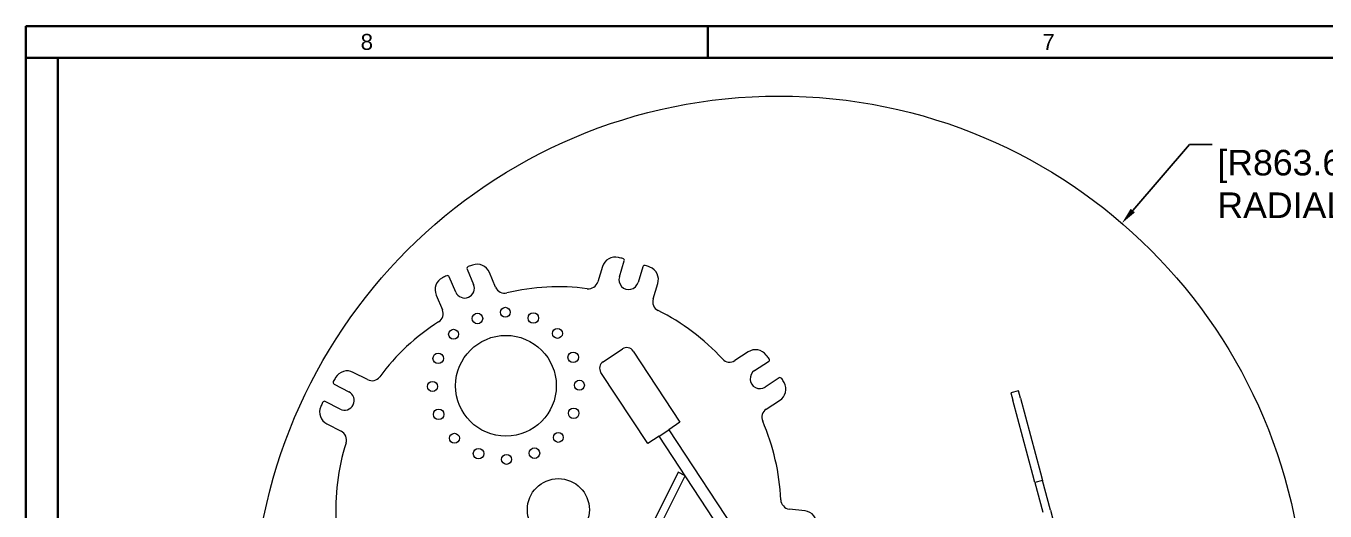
# Model space of a CAD drawing. Header units: inches. Extents: x 14 to 368, y 5 to 236.
# Drawn here: x 13.7 to 97.8, y 205.2 to 236.5 of the extents above; entities that cross this region are included whole.
import ezdxf

# ---------------------------------------------------------------- set-up
doc = ezdxf.new("R2010")
doc.units = ezdxf.units.IN
doc.header["$LTSCALE"] = 11
doc.header["$MEASUREMENT"] = 0
doc.layers.get('0').update_dxf_attribs({"lineweight": 25})
for name, color, linetype, lineweight in [('Border', 7, 'Continuous', 35), ('Dimension (ANSI)', 7, 'Continuous', 25), ('Visible', 7, 'Continuous', 18)]:
    doc.layers.add(name, color=color, linetype=linetype, lineweight=lineweight)
doc.styles.add('MEMCOR Medium', font='arial.ttf')
doc.styles.add('Standard A-B-C', font='arial.ttf')
doc.dimstyles.new('Default (ANSI)', dxfattribs={"dimscale": 11, "dimtxt": 0.15, "dimasz": 0.098425, "dimexe": 0.125, "dimexo": 0.0625, "dimgap": 0.031496, "dimtad": 0, "dimtih": 1, "dimtoh": 1, "dimdec": 4, "dimrnd": 1e-08, "dimzin": 3, "dimdsep": 46, "dimlunit": 5, "dimtxsty": 'MEMCOR Medium', "dimcen": 0.09, "dimdle": 0.393701, "dimclrd": 256, "dimclre": 256, "dimclrt": 256, "dimadec": 0, "dimazin": 1, "dimtfac": 0.8, "dimtofl": 0, "dimtmove": 0, "dimatfit": 3, "dimfxl": 1, "dimfrac": 1, "dimtolj": 1, "dimtzin": 4, "dimlwd": -1, "dimlwe": -1, "dimarcsym": 0})

# ---------------------------------------------------------------- blocks, each defined once
blk = doc.blocks.new('Borders 22x34_D')
at = {"layer": 'Border'}
for p, q in [((33.5, 21.5), (1.25, 21.5)), ((1.25, 21.5), (1.25, 0.5)), ((5.2578, 21.5), (5.2578, 21.3125)), ((33.3125, 21.3125), (1.25, 21.3125)), ((1.4375, 0.5), (1.4375, 21.3125))]:
    blk.add_line(p, q, dxfattribs=at)
at = {"layer": 'Border', "char_height": 0.094, "attachment_point": 5, "style": 'Standard A-B-C'}
for s, insert in [('\\fArial|b0|i0;{\\H0.0940;8}', (3.2539, 21.4062)), ('\\fArial|b0|i0;{\\H0.0940;7}', (7.2617, 21.4069))]:
    blk.add_mtext(s, dxfattribs=dict(at, insert=insert))
blk = doc.blocks.new('*D25')
at = {"layer": 'Defpoints', "color": 0, "transparency": 16777216}
for p in [(84.618, 223.76), (62.451, 197.98)]:
    blk.add_point(p, dxfattribs=at)
at = {"layer": 'Dimension (ANSI)', "transparency": 16777216}
for p, q in [((88.993, 228.847), (85.324, 224.58)), ((90.448, 228.847), (88.993, 228.847))]:
    blk.add_line(p, q, dxfattribs=at)
blk.add_solid([(85.187, 224.698), (85.461, 224.463), (84.618, 223.76)], dxfattribs=at)
at = {"layer": 'Dimension (ANSI)', "transparency": 16777216, "char_height": 1.65, "attachment_point": 1, "style": 'MEMCOR Medium'}
for s, insert in [('\\A1; \\fArial|b0|i0;R34 in', (105.003, 230.88)), ('\\A1;[R863.6 mm]{\\P\\fArial|b0|i0;RADIAL CLEARANCE REQUIRED}', (90.795, 228.501))]:
    blk.add_mtext(s, dxfattribs=dict(at, insert=insert))

msp = doc.modelspace()

# ---------------------------------------------------------------- linework, layer by layer
at = {"layer": 'Visible'}
for p, q in [((51.031451, 220.958803), (50.730334, 219.975977)), ((52.125226, 220.295838), (52.441035, 221.326619)), ((53.64576, 220.957516), (53.329951, 219.926736)), ((41.53861, 219.315783), (41.117961, 220.308404)), ((42.278088, 220.800038), (42.698738, 219.807417)), ((44.119217, 219.63343), (43.718138, 220.579872)), ((54.306265, 218.880388), (54.607382, 219.863214)), ((40.274585, 219.120578), (40.675664, 218.174135)), ((51.070149, 214.818416), (52.322453, 215.644088)), ((53.015112, 215.501878), (56.042577, 210.910096)), ((60.453276, 215.452584), (59.590859, 214.89325)), ((60.865011, 214.241659), (61.769508, 214.828285)), ((35.83144, 213.662186), (34.915834, 214.129394)), ((53.955403, 209.533976), (50.927939, 214.125757)), ((62.455127, 213.771153), (61.55063, 213.184528)), ((33.671172, 213.372405), (34.631453, 212.8824)), ((77.924644, 212.948617), (77.441681, 212.819207)), ((77.441681, 212.819207), (77.571091, 212.336244)), ((78.054054, 212.465654), (77.924644, 212.948617)), ((34.05876, 211.760071), (33.098479, 212.250075)), ((61.625951, 211.755416), (62.488368, 212.31475)), ((78.865186, 207.506615), (77.571091, 212.336244)), ((78.054054, 212.465654), (79.348149, 207.636025)), ((56.042577, 210.910096), (55.312066, 210.428454)), ((33.215935, 210.798036), (34.131541, 210.330828)), ((54.685914, 210.015618), (53.955403, 209.533976)), ((54.685914, 210.015618), (55.312066, 210.428454)), ((61.450922, 199.755074), (54.685914, 210.015618)), ((55.312066, 210.428454), (62.187693, 200.000133)), ((55.928385, 207.676976), (50.778754, 197.394403)), ((56.375454, 207.453079), (55.928385, 207.676976)), ((78.994596, 207.023652), (78.865186, 207.506615)), ((79.348149, 207.636025), (79.477558, 207.153062)), ((51.225823, 197.170506), (56.375454, 207.453079)), ((79.477558, 207.153062), (78.994596, 207.023652)), ((78.994596, 207.023652), (79.512234, 205.0918)), ((79.995197, 205.22121), (79.477558, 207.153062)), ((64.131485, 205.178343), (63.111302, 205.30422)), ((79.995197, 205.22121), (80.512835, 203.289358))]:
    msp.add_line(p, q, dxfattribs=at)
for centre, radius in [((62.450531, 197.979827), 34), ((42.945126, 217.611388), 0.34045), ((44.749851, 218.011261), 0.321), ((46.56093, 217.640859), 0.34045), ((41.402606, 216.59278), 0.321), ((48.119838, 216.647375), 0.321), ((44.787544, 213.263764), 3.255), ((40.409123, 215.033872), 0.34045), ((49.138446, 215.104856), 0.34045), ((40.03872, 213.222793), 0.321), ((49.538358, 213.300039), 0.321), ((40.438594, 211.418069), 0.34045), ((49.167916, 211.489052), 0.34045), ((41.457241, 209.875457), 0.321), ((48.174433, 209.930144), 0.321), ((43.01611, 208.882065), 0.34045), ((46.631913, 208.911536), 0.34045), ((44.827189, 208.511663), 0.321), ((48.178258, 205.262567), 2.005)]:
    msp.add_circle(centre, radius, dxfattribs=at)
for centre, radius, start, end in [((42.388577, 220.846861), 0.12, 110.38040676, 202.96605631), ((48.178258, 205.262567), 16.745, 109.3544822, 110.38040676), ((42.917097, 220.240411), 0.87, 22.96605631, 109.3544822), ((51.863285, 220.703946), 0.87, 76.57763043, 162.96605631), ((48.178258, 205.262567), 16.745, 75.55170586, 76.57763043), ((52.326299, 221.361771), 0.12, 342.96605631, 75.55170586), ((53.760496, 220.922364), 0.12, 70.38040676, 162.96605631), ((48.178258, 205.262567), 16.745, 69.3544822, 70.38040676), ((41.075625, 219.460039), 0.87, 116.57763043, 202.96605631), ((48.178258, 205.262567), 16.745, 115.55170586, 116.57763043), ((41.007473, 220.261582), 0.12, 22.96605631, 115.55170586), ((52.727588, 220.111287), 0.63, 162.96605546, 342.96605631), ((53.775548, 220.11807), 0.87, 342.96605631, 69.3544822), ((42.118674, 219.5616), 0.63, 202.96605631, 22.96605631), ((44.699281, 219.879247), 0.63, 202.96605631, 283.3881021), ((48.178258, 205.262567), 14.395, 82.54401052, 103.3881021), ((50.127971, 220.160528), 0.63, 262.54401052, 342.96605631), ((54.908628, 218.695837), 0.63, 162.96605631, 243.3881021), ((40.0956, 217.928318), 0.63, 302.54401052, 22.96605631), ((48.178258, 205.262567), 14.395, 42.54401052, 63.3881021), ((48.178258, 205.262567), 14.395, 122.54401052, 143.3881021), ((52.597677, 215.226654), 0.5, 33.3977639, 123.3977639), ((60.92668, 214.72266), 0.87, 36.57763043, 122.96605631), ((48.178258, 205.262567), 16.745, 35.55170586, 36.57763043), ((34.520403, 213.354452), 0.87, 62.96605631, 149.3544822), ((51.345373, 214.400981), 0.5, 123.3977639, 213.3977639), ((59.24805, 215.421816), 0.63, 222.54401052, 302.96605631), ((61.207821, 213.713093), 0.63, 122.96605631, 302.96605631), ((61.704211, 214.928964), 0.12, 302.96605631, 35.55170586), ((33.725714, 213.479293), 0.12, 150.38040676, 242.96605631), ((48.178258, 205.262567), 16.745, 149.3544822, 150.38040676), ((36.117786, 214.22335), 0.63, 242.96605631, 323.3881021), ((62.520424, 213.670474), 0.12, 30.38040676, 122.96605631), ((62.014964, 213.044674), 0.87, 302.96605631, 29.3544822), ((48.178258, 205.262567), 16.745, 29.3544822, 30.38040676), ((34.345106, 212.321236), 0.63, 242.96605631, 62.96605631), ((33.611366, 211.572977), 0.87, 156.57763043, 242.96605631), ((48.178258, 205.262567), 16.745, 155.55170586, 156.57763043), ((33.043937, 212.143187), 0.12, 62.96605631, 155.55170586), ((61.96876, 211.22685), 0.63, 122.96605631, 203.3881021), ((48.178258, 205.262567), 14.395, 2.54401052, 23.3881021), ((33.845195, 209.769663), 0.63, 342.54401052, 62.96605631), ((48.178258, 205.262567), 14.395, 162.54401052, 183.3881021), ((63.18845, 205.929478), 0.63, 182.54401052, 262.96605631), ((64.024947, 204.314891), 0.87, 356.57763043, 82.96605631)]:
    msp.add_arc(centre, radius, start, end, dxfattribs=at)

# ---------------------------------------------------------------- block references
at = {"xscale": 11, "yscale": 11, "zscale": 11}
msp.add_blockref('Borders 22x34_D', (0, 0), dxfattribs=at)

# ---------------------------------------------------------------- dimensions: what is measured, and where the dimension line sits
at = {"layer": 'Dimension (ANSI)'}
dim = msp.add_radius_dim(center=(62.450531, 197.979827), mpoint=(84.618253, 223.759511), text=' \\fArial|b0|i0;<> in\\X[R863.6 mm]{\\P\\fArial|b0|i0;RADIAL CLEARANCE REQUIRED}', dimstyle='Default (ANSI)', override={"dimgap": 0.031496, "dimdec": 4, "dimlfac": 1, "dimpost": '', "dimcen": 0, "dimtol": 0, "dimlim": 0, "dimtp": 0, "dimtm": 0, "dimtdec": 2, "dimtvp": -0.333333}, dxfattribs=at)
dim.commit()
dim.dimension.update_dxf_attribs({"geometry": '*D25', "text_midpoint": (108.574879, 228.847075), "dimtype": 164})

doc.saveas('drawing.dxf')
